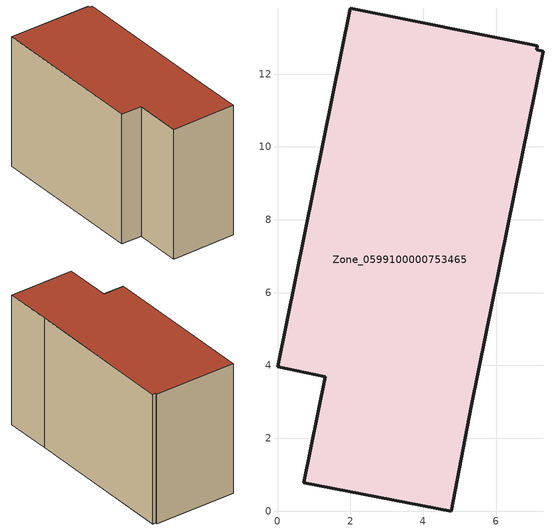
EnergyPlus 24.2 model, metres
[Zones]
Zone_0599100000753465
 floor ground (C_G): 4.77,0 0.72,0.78 1.31,3.69 0,3.96 2,13.81 7.13,12.77 7.11,12.66 7.3,12.63 5.32,2.88 z0
 wall outside (C_F): 0.72,0.78 4.77,0 5.32,2.88 7.3,12.63 7.11,12.66 7.13,12.77 2,13.81 0,3.96 1.31,3.69 0.72,0.78 z0:8.36
 roof outside (C_R): 7.13,12.77 2,13.81 0,3.96 1.31,3.69 0.72,0.78 4.77,0 5.32,2.88 7.3,12.63 7.11,12.66 z8.36
[BUILDING]
Pand.0599100000753465: North Axis=0; Terrain=City; Loads Convergence Tolerance Value=0.04; Temperature Convergence Tolerance Value=0.4; Solar Distribution=FullExterior; Maximum Number of Warmup Days=25; Minimum Number of Warmup Days=1
[Site:Location]
Rotterdam.The.Hague.AP_ZH_NLD Design_Conditions: Latitude=51.96; Longitude=4.45; Time Zone=1; Elevation=-4.5
[SITE:GROUNDTEMPERATURE:BUILDINGSURFACE]
18, 18, 18, 18, 18, 18, 18, 18, 18, 18, 18, 18
[MATERIAL] Thermal Absorptance=0.9; Solar Absorptance=0.7; Visible Absorptance=0.7
Name | Roughness | Thickness | Conductivity | Density | Specific Heat
G.TI.2006-2014 | MediumSmooth | 0.15 | 0.06 | 540 | 1210
F.TI.2006-2014 | Rough | 0.3 | 0.12 | 1920 | 840
R.TI.2006-2014 | MediumRough | 0.2 | 0.08 | 1500 | 1000
[CONSTRUCTION]
C_G: G.TI.2006-2014
C_F: F.TI.2006-2014
C_R: R.TI.2006-2014
[ZONE]
Zone_0599100000753465: Type=1; Multiplier=1; Ceiling Height=Autocalculate; Volume=Autocalculate; Floor Area=autocalculate; Part of Total Floor Area=Yes
[ZONEINFILTRATION:DESIGNFLOWRATE]
Infil_Zone_0599100000753465: Zone or ZoneList or Space or SpaceList=Zone_0599100000753465; Schedule=AlwaysOn; Design Flow Rate Calculation Method=Flow/Area; Flow Rate per Floor Area=0.0015; Constant Term Coefficient=1; Temperature Term Coefficient=0; Velocity Term Coefficient=0; Velocity Squared Term Coefficient=0
[HVACTEMPLATE:ZONE:IDEALLOADSAIRSYSTEM]
Zone_0599100000753465: Maximum Heating Supply Air Temperature=50; Minimum Cooling Supply Air Temperature=13; Maximum Heating Supply Air Humidity Ratio=0.0156; Minimum Cooling Supply Air Humidity Ratio=0.0077; Heating Limit=NoLimit; Cooling Limit=NoLimit; Dehumidification Control Type=ConstantSensibleHeatRatio; Cooling Sensible Heat Ratio=0.7; Dehumidification Setpoint=60; Humidification Control Type=None; Humidification Setpoint=30; Outdoor Air Method=None; Outdoor Air Flow Rate per Person=0.00944; Outdoor Air Flow Rate per Zone Floor Area=0; Outdoor Air Flow Rate per Zone=0; Demand Controlled Ventilation Type=None; Outdoor Air Economizer Type=NoEconomizer; Heat Recovery Type=None; Sensible Heat Recovery Effectiveness=0.7; Latent Heat Recovery Effectiveness=0.65
[ZONECONTROL:THERMOSTAT]
ThermostatControl_Zone_0599100000753465: Zone or ZoneList=Zone_0599100000753465; Control Type Schedule=DualSetpointControlType; Control 1=Thermostat_Zone_0599100000753465; Temperature Difference Between Cutout And Setpoint=0
[THERMOSTATSETPOINT:DUALSETPOINT]
Thermostat_Zone_0599100000753465: Heating Setpoint Temperature Schedule=HeatingSetpoint_Zone_0599100000753465; Cooling Setpoint Temperature Schedule=CoolingSetpoint_Zone_0599100000753465
[SCHEDULE:COMPACT]
HeatingSetpoint_Zone_0599100000753465: Through: 12/31, For: AllDays, Until: 24:00, 21
CoolingSetpoint_Zone_0599100000753465: Through: 12/31, For: AllDays, Until: 24:00, 24
DualSetpointControlType: Through: 12/31, For: AllDays, Until: 24:00, 4
AlwaysOn: Through: 12/31, For: AllDays, Until: 24:00, 1
